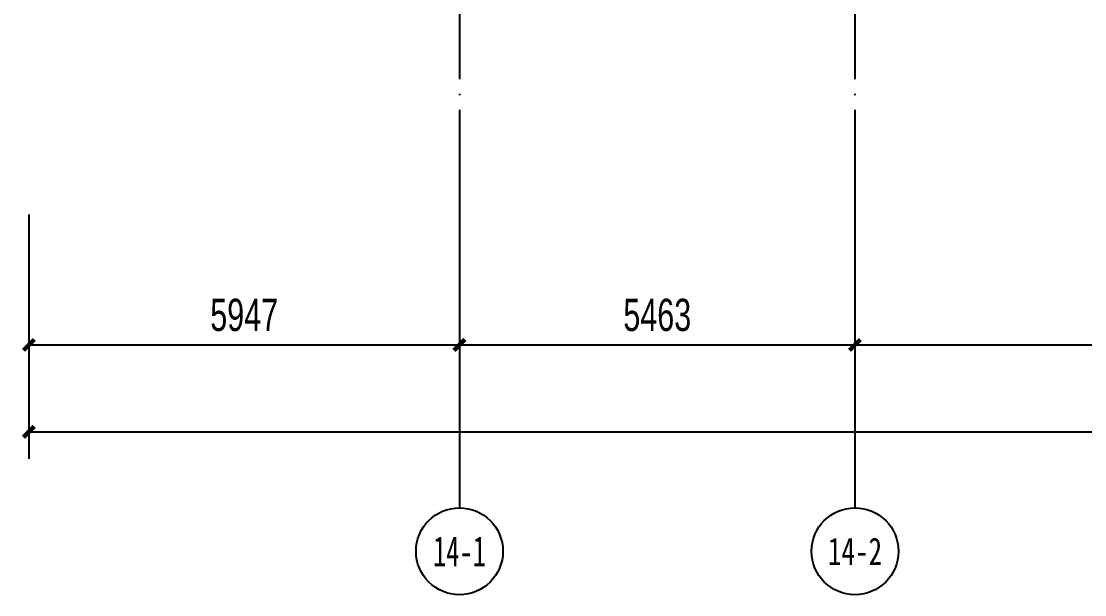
# Model space of a CAD drawing. Extents: x -409435 to 356702, y -107829 to 330904.
# Drawn here: x -6115 to 8573, y 163955 to 171875 of the extents above; entities that cross this region are included whole.
import ezdxf
from ezdxf.enums import TextEntityAlignment as Align
from ezdxf.xclip import XClip

# ---------------------------------------------------------------- set-up
doc = ezdxf.new("R2010")
doc.units = 0
doc.header["$LTSCALE"] = 1000
doc.header["$MEASUREMENT"] = 0
doc.header["$XCLIPFRAME"] = 0
doc.linetypes.add('104-14# 核心筒$0$DOTE', pattern=[2.42, 2, -0.2, 0.02, -0.2])
for name, color, linetype in [('104-14# 核心筒$0$01-标注_轴线坐标', 132, 'Continuous'), ('104-14# 核心筒$0$A_AXIS-轴线', 36, '104-14# 核心筒$0$DOTE'), ('104-14# 核心筒$0$AXIS_TEXT', 7, 'Continuous'), ('AXIS_TEXT', 7, 'Continuous')]:
    doc.layers.add(name, color=color, linetype=linetype)
doc.styles.add('104-14# 核心筒$0$_TCH_AXIS', font='STXIHEI_0.TTF', dxfattribs={"width": 0.8})
doc.styles.add('104-14# 核心筒$0$_TCH_DIM_T3', font='ros.shx', dxfattribs={"width": 0.705882, "bigfont": 'jd.shx'})
doc.styles.add('COMPLEX', font='COMPLEX')
doc.dimstyles.new('104-14# 核心筒$0$_TCH_ARCH&&150', dxfattribs={"dimtxt": 446.25, "dimasz": 150, "dimexe": 375, "dimexo": 450, "dimgap": 189.375, "dimtad": 1, "dimdec": 0, "dimzin": 0, "dimdsep": 46, "dimtxsty": '104-14# 核心筒$0$_TCH_DIM_T3', "dimblk": '104-14# 核心筒$0$_ArchTick', "dimcen": 0.09, "dimclrt": 7, "dimazin": 2, "dimtfac": 1, "dimtdec": 0, "dimtix": 1, "dimtmove": 2, "dimatfit": 3, "dimfxl": 0, "dimtolj": 1, "dimtzin": 0, "dimarcsym": 0})

# ---------------------------------------------------------------- blocks, each defined once
blk = doc.blocks.new('104-14# 核心筒$0$_ArchTick')
at = {"color": 0, "linetype": 'ByBlock', "const_width": 0.4}
blk.add_lwpolyline([(-0.5, -0.5), (0.5, 0.5)], dxfattribs=at)
blk = doc.blocks.new('*D2763')
at = {"layer": '104-14# 核心筒$0$01-标注_轴线坐标', "color": 0, "lineweight": -2, "transparency": 16777216}
for p, q in [((-6010, 169205), (-6010, 167030)), ((-63, 169205), (-63, 167030)), ((-6010, 167405), (-63, 167405))]:
    blk.add_line(p, q, dxfattribs=at)
at = {"layer": 'Defpoints', "color": 0, "transparency": 16777216}
for p in [(-6010, 169655), (-63, 169655), (-63, 167405)]:
    blk.add_point(p, dxfattribs=at)
at = {"layer": '104-14# 核心筒$0$01-标注_轴线坐标', "color": 0, "lineweight": -2, "transparency": 16777216, "xscale": 150, "yscale": 150, "zscale": 150, "rotation": 180}
blk.add_blockref('104-14# 核心筒$0$_ArchTick', (-6010, 167405), dxfattribs=at)
at = {"layer": '104-14# 核心筒$0$01-标注_轴线坐标', "color": 0, "lineweight": -2, "transparency": 16777216, "xscale": 150, "yscale": 150, "zscale": 150}
blk.add_blockref('104-14# 核心筒$0$_ArchTick', (-63, 167405), dxfattribs=at)
at = {"layer": '104-14# 核心筒$0$01-标注_轴线坐标', "color": 7, "transparency": 16777216, "insert": (-3036, 167817), "char_height": 446.2, "attachment_point": 5, "style": '104-14# 核心筒$0$_TCH_DIM_T3'}
blk.add_mtext('\\A1;5947', dxfattribs=at)
blk = doc.blocks.new('*D2764')
at = {"layer": '104-14# 核心筒$0$01-标注_轴线坐标', "color": 0, "lineweight": -2, "transparency": 16777216}
for p, q in [((-63, 169205), (-63, 167030)), ((5400, 169205), (5400, 167030)), ((-63, 167405), (5400, 167405))]:
    blk.add_line(p, q, dxfattribs=at)
at = {"layer": 'Defpoints', "color": 0, "transparency": 16777216}
for p in [(-63, 169655), (5400, 169655), (5400, 167405)]:
    blk.add_point(p, dxfattribs=at)
at = {"layer": '104-14# 核心筒$0$01-标注_轴线坐标', "color": 0, "lineweight": -2, "transparency": 16777216, "xscale": 150, "yscale": 150, "zscale": 150, "rotation": 180}
blk.add_blockref('104-14# 核心筒$0$_ArchTick', (-63, 167405), dxfattribs=at)
at = {"layer": '104-14# 核心筒$0$01-标注_轴线坐标', "color": 0, "lineweight": -2, "transparency": 16777216, "xscale": 150, "yscale": 150, "zscale": 150}
blk.add_blockref('104-14# 核心筒$0$_ArchTick', (5400, 167405), dxfattribs=at)
at = {"layer": '104-14# 核心筒$0$01-标注_轴线坐标', "color": 7, "transparency": 16777216, "insert": (2669, 167817), "char_height": 446.2, "attachment_point": 5, "style": '104-14# 核心筒$0$_TCH_DIM_T3'}
blk.add_mtext('\\A1;5463', dxfattribs=at)
blk = doc.blocks.new('*D2765')
at = {"layer": '104-14# 核心筒$0$01-标注_轴线坐标', "color": 0, "lineweight": -2, "transparency": 16777216}
for p, q in [((5400, 169205), (5400, 167030)), ((14400, 169205), (14400, 167030)), ((5400, 167405), (14400, 167405))]:
    blk.add_line(p, q, dxfattribs=at)
at = {"layer": 'Defpoints', "color": 0, "transparency": 16777216}
for p in [(5400, 169655), (14400, 169655), (14400, 167405)]:
    blk.add_point(p, dxfattribs=at)
at = {"layer": '104-14# 核心筒$0$01-标注_轴线坐标', "color": 0, "lineweight": -2, "transparency": 16777216, "xscale": 150, "yscale": 150, "zscale": 150, "rotation": 180}
blk.add_blockref('104-14# 核心筒$0$_ArchTick', (5400, 167405), dxfattribs=at)
at = {"layer": '104-14# 核心筒$0$01-标注_轴线坐标', "color": 0, "lineweight": -2, "transparency": 16777216, "xscale": 150, "yscale": 150, "zscale": 150}
blk.add_blockref('104-14# 核心筒$0$_ArchTick', (14400, 167405), dxfattribs=at)
at = {"layer": '104-14# 核心筒$0$01-标注_轴线坐标', "color": 7, "transparency": 16777216, "insert": (9900, 167817), "char_height": 446.2, "attachment_point": 5, "style": '104-14# 核心筒$0$_TCH_DIM_T3'}
blk.add_mtext('\\A1;9000', dxfattribs=at)
blk = doc.blocks.new('_AXISO')
blk.add_circle((0, 0), 0.5)
at = {"layer": 'AXIS_TEXT', "style": 'COMPLEX', "width": 1.041667}
blk.add_attdef('A', text='', height=0.56, dxfattribs=at).set_placement((-0.25, -0.28), (0.25, -0.28), align=Align.FIT)
blk = doc.blocks.new('*D2872')
at = {"layer": '104-14# 核心筒$0$01-标注_轴线坐标', "color": 0, "lineweight": -2, "transparency": 16777216}
for p, q in [((-6010, 169205), (-6010, 165830)), ((120742, 169205), (120742, 165830)), ((-6010, 166205), (120742, 166205))]:
    blk.add_line(p, q, dxfattribs=at)
at = {"layer": 'Defpoints', "color": 0, "transparency": 16777216}
for p in [(-6010, 169655), (120742, 169655), (120742, 166205)]:
    blk.add_point(p, dxfattribs=at)
at = {"layer": '104-14# 核心筒$0$01-标注_轴线坐标', "color": 0, "lineweight": -2, "transparency": 16777216, "xscale": 150, "yscale": 150, "zscale": 150, "rotation": 180}
blk.add_blockref('104-14# 核心筒$0$_ArchTick', (-6010, 166205), dxfattribs=at)
at = {"layer": '104-14# 核心筒$0$01-标注_轴线坐标', "color": 0, "lineweight": -2, "transparency": 16777216, "xscale": 150, "yscale": 150, "zscale": 150}
blk.add_blockref('104-14# 核心筒$0$_ArchTick', (120742, 166205), dxfattribs=at)
at = {"layer": '104-14# 核心筒$0$01-标注_轴线坐标', "color": 7, "transparency": 16777216, "insert": (57366, 166617), "char_height": 446.2, "attachment_point": 5, "style": '104-14# 核心筒$0$_TCH_DIM_T3'}
blk.add_mtext('\\A1;126752', dxfattribs=at)
blk = doc.blocks.new('104-14# 核心筒')
at = {"layer": '104-14# 核心筒$0$01-标注_轴线坐标'}
for p, q in [((-62.7, 169654.9), (-62.7, 165154.9)), ((5400, 169654.9), (5400, 165154.9))]:
    blk.add_line(p, q, dxfattribs=at)
at = {"layer": '104-14# 核心筒$0$A_AXIS-轴线'}
for p, q in [((-62.7, 228733.6), (-62.7, 169654.9)), ((5400, 228733.6), (5400, 169654.9))]:
    blk.add_line(p, q, dxfattribs=at)
at = {"layer": '104-14# 核心筒$0$01-标注_轴线坐标'}
ref = blk.add_blockref('_AXISO', (-62.7, 164554.9), dxfattribs=dict(at, xscale=1200, yscale=1200, zscale=1200))
ref.add_attrib('A', '14-1', dxfattribs={"layer": '104-14# 核心筒$0$AXIS_TEXT', "height": 414.04, "style": '104-14# 核心筒$0$_TCH_AXIS', "width": 0.826616}).set_placement((-428.1, 164347.9), (302.7, 164347.9), align=Align.FIT)
ref = blk.add_blockref('_AXISO', (5400, 164554.9), dxfattribs=dict(at, xscale=1200, yscale=1200, zscale=1200))
ref.add_attrib('A', '14-2', dxfattribs={"layer": '104-14# 核心筒$0$AXIS_TEXT', "height": 379.62, "style": '104-14# 核心筒$0$_TCH_AXIS', "width": 0.924344}).set_placement((5025.3, 164365.1), (5774.7, 164365.1), align=Align.FIT)
for p1, p2, distance, picture, middle in [((-6009.8, 169654.9), (-62.7, 169654.9), -2250, '*D2763', (-3036.2, 167817.4)), ((-6009.8, 169654.9), (120741.8, 169654.9), -3450, '*D2872', (57366, 166617.4)), ((-62.7, 169654.9), (5400, 169654.9), -2250, '*D2764', (2668.6, 167817.4)), ((5400, 169654.9), (14400, 169654.9), -2250, '*D2765', (9900, 167817.4))]:
    dim = blk.add_aligned_dim(p1=p1, p2=p2, distance=distance, dimstyle='104-14# 核心筒$0$_TCH_ARCH&&150', dxfattribs=at)
    dim.commit()
    dim.dimension.update_dxf_attribs({"geometry": picture, "text_midpoint": middle})
blk = doc.blocks.new('X-104 14#平面')
ref = blk.add_blockref('104-14# 核心筒', (0, 0))
XClip(ref).set_block_clipping_path([(-38664.3623821461, -25500), (139216.5485069363, 330900)])

msp = doc.modelspace()

# ---------------------------------------------------------------- block references
msp.add_blockref('X-104 14#平面', (0, 0))

doc.saveas('drawing.dxf')
